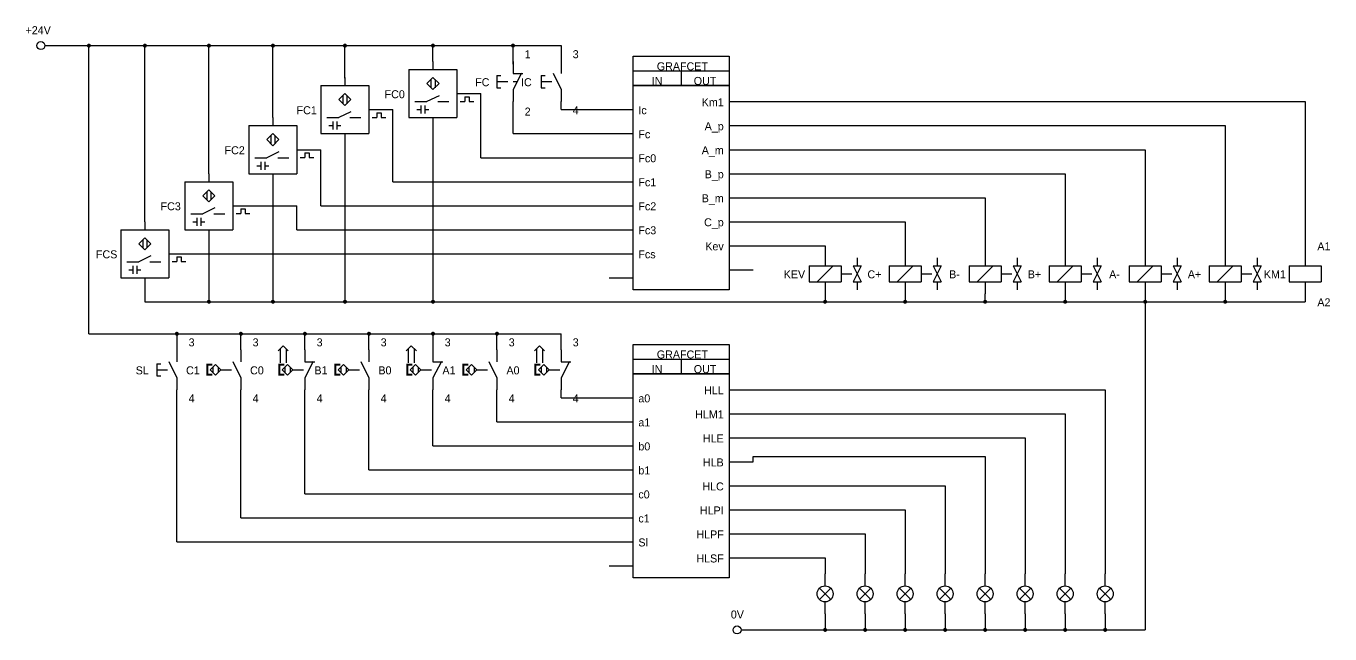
# Model space of a CAD drawing. Extents: x 1 to 1596, y -143 to 746.
# Drawn here: x 1.2 to 245.6, y 429 to 542.9 of the extents above; entities that cross this region are included whole.
import ezdxf
from ezdxf.enums import TextEntityAlignment as Align

# ---------------------------------------------------------------- set-up
doc = ezdxf.new("R2010")
doc.units = 0
doc.header["$MEASUREMENT"] = 0
doc.linetypes.add('AUSGEZOGEN', pattern=[0])
doc.linetypes.add('GESTRICHELT', pattern=[3, 2, -1])
for name, color, linetype in [('1', 7, 'AUSGEZOGEN'), ('LINES', 7, 'AUSGEZOGEN'), ('TCONNECTIONS', 7, 'AUSGEZOGEN')]:
    doc.layers.add(name, color=color, linetype=linetype)

# ---------------------------------------------------------------- blocks, each defined once
blk = doc.blocks.new('B2')
at = {"layer": '1', "color": 7}
for p, q in [((4.5, 38.25), (4.5, 43.75)), ((4.5, 43.75), (22.5, 43.75)), ((22.5, 43.75), (22.5, 38.25)), ((4.5, 41), (22.5, 41)), ((13.5, 41), (13.5, 38.25)), ((4.5, 0), (4.5, 38.25)), ((4.5, 38.25), (22.5, 38.25)), ((22.5, 38.25), (4.5, 38.25)), ((22.5, 38.25), (22.5, 0)), ((22.5, 35.25), (27, 35.25)), ((0, 33.75), (4.5, 33.75)), ((22.5, 30.75), (27, 30.75)), ((0, 29.25), (4.5, 29.25)), ((0, 24.75), (4.5, 24.75)), ((22.5, 26.25), (27, 26.25)), ((0, 20.25), (4.5, 20.25)), ((22.5, 21.75), (27, 21.75)), ((22.5, 17.25), (27, 17.25)), ((0, 15.75), (4.5, 15.75)), ((22.5, 12.75), (27, 12.75)), ((0, 11.25), (4.5, 11.25)), ((22.5, 8.25), (27, 8.25)), ((0, 6.75), (4.5, 6.75)), ((22.5, 3.75), (27, 3.75)), ((0, 2.25), (4.5, 2.25)), ((22.5, 0), (4.5, 0))]:
    blk.add_line(p, q, dxfattribs=at)
for s, p in [('GRAFCET', (13.75, 41.12)), ('IN', (9, 38.38)), ('OUT', (18, 38.38))]:
    blk.add_text(s, height=1.5, dxfattribs=at).set_placement(p, align=Align.CENTER)
for s, p in [('Ic', (5.5, 32.89)), ('Fc', (5.5, 28.39)), ('Fc0', (5.5, 23.89)), ('Fc1', (5.5, 19.39)), ('Fc2', (5.5, 14.89)), ('Fc3', (5.5, 10.39)), ('Fcs', (5.5, 5.89))]:
    blk.add_text(s, height=1.5, dxfattribs=at).set_placement(p)
for s, p in [('Km1', (21.5, 34.39)), ('A_p', (21.5, 29.89)), ('A_m', (21.5, 25.39)), ('B_p', (21.5, 20.89)), ('B_m', (21.5, 16.39)), ('C_p', (21.5, 11.89)), ('Kev', (21.5, 7.39))]:
    blk.add_text(s, height=1.5, dxfattribs=at).set_placement(p, align=Align.RIGHT)
blk = doc.blocks.new('B11')
at = {"layer": '1', "color": 7}
for p, q in [((3, 7.5), (3, 5.25)), ((0, 5.25), (0, 2.25)), ((0, 5.25), (6, 5.25)), ((4.5, 5.25), (1.5, 2.25)), ((6, 5.25), (6, 2.25)), ((8.25, 5.25), (9.75, 2.25)), ((9.75, 5.25), (8.25, 2.25)), ((8.25, 5.25), (9.75, 5.25)), ((9, 6.75), (9, 5.25)), ((0, 2.25), (6, 2.25)), ((3, 2.25), (3, 0)), ((8.25, 2.25), (9.75, 2.25)), ((9, 2.25), (9, 0.75))]:
    blk.add_line(p, q, dxfattribs=at)
at = {"layer": '1', "color": 7, "linetype": 'GESTRICHELT'}
blk.add_line((6, 3.75), (9, 3.75), dxfattribs=at)
blk.add_line((6, 3.75), (9, 3.75), dxfattribs=at)
at = {"layer": '1', "color": 7}
blk.add_text('A+', height=1.5, dxfattribs=at).set_placement((-2.75, 2.89), align=Align.CENTER)
blk = doc.blocks.new('B12')
at = {"layer": '1', "color": 7}
for p, q in [((3, 7.5), (3, 5.25)), ((0, 5.25), (0, 2.25)), ((0, 5.25), (6, 5.25)), ((4.5, 5.25), (1.5, 2.25)), ((6, 5.25), (6, 2.25)), ((8.25, 5.25), (9.75, 2.25)), ((9.75, 5.25), (8.25, 2.25)), ((8.25, 5.25), (9.75, 5.25)), ((9, 6.75), (9, 5.25)), ((0, 2.25), (6, 2.25)), ((3, 2.25), (3, 0)), ((8.25, 2.25), (9.75, 2.25)), ((9, 2.25), (9, 0.75))]:
    blk.add_line(p, q, dxfattribs=at)
at = {"layer": '1', "color": 7, "linetype": 'GESTRICHELT'}
blk.add_line((6, 3.75), (9, 3.75), dxfattribs=at)
blk.add_line((6, 3.75), (9, 3.75), dxfattribs=at)
at = {"layer": '1', "color": 7}
blk.add_text('KEV', height=1.5, dxfattribs=at).set_placement((-2.75, 2.89), align=Align.CENTER)
blk = doc.blocks.new('B13')
at = {"layer": '1', "color": 7}
for p, q in [((3, 7.5), (3, 5.25)), ((0, 5.25), (0, 2.25)), ((0, 5.25), (6, 5.25)), ((4.5, 5.25), (1.5, 2.25)), ((6, 5.25), (6, 2.25)), ((8.25, 5.25), (9.75, 2.25)), ((9.75, 5.25), (8.25, 2.25)), ((8.25, 5.25), (9.75, 5.25)), ((9, 6.75), (9, 5.25)), ((0, 2.25), (6, 2.25)), ((3, 2.25), (3, 0)), ((8.25, 2.25), (9.75, 2.25)), ((9, 2.25), (9, 0.75))]:
    blk.add_line(p, q, dxfattribs=at)
at = {"layer": '1', "color": 7, "linetype": 'GESTRICHELT'}
blk.add_line((6, 3.75), (9, 3.75), dxfattribs=at)
blk.add_line((6, 3.75), (9, 3.75), dxfattribs=at)
at = {"layer": '1', "color": 7}
blk.add_text('C+', height=1.5, dxfattribs=at).set_placement((-2.75, 2.89), align=Align.CENTER)
blk = doc.blocks.new('B14')
at = {"layer": '1', "color": 7}
for p, q in [((3, 7.5), (3, 5.25)), ((0, 5.25), (0, 2.25)), ((0, 5.25), (6, 5.25)), ((4.5, 5.25), (1.5, 2.25)), ((6, 5.25), (6, 2.25)), ((8.25, 5.25), (9.75, 2.25)), ((9.75, 5.25), (8.25, 2.25)), ((8.25, 5.25), (9.75, 5.25)), ((9, 6.75), (9, 5.25)), ((0, 2.25), (6, 2.25)), ((3, 2.25), (3, 0)), ((8.25, 2.25), (9.75, 2.25)), ((9, 2.25), (9, 0.75))]:
    blk.add_line(p, q, dxfattribs=at)
at = {"layer": '1', "color": 7, "linetype": 'GESTRICHELT'}
blk.add_line((6, 3.75), (9, 3.75), dxfattribs=at)
blk.add_line((6, 3.75), (9, 3.75), dxfattribs=at)
at = {"layer": '1', "color": 7}
blk.add_text('B-', height=1.5, dxfattribs=at).set_placement((-2.75, 2.89), align=Align.CENTER)
blk = doc.blocks.new('B15')
at = {"layer": '1', "color": 7}
for p, q in [((3, 7.5), (3, 5.25)), ((0, 5.25), (0, 2.25)), ((0, 5.25), (6, 5.25)), ((4.5, 5.25), (1.5, 2.25)), ((6, 5.25), (6, 2.25)), ((8.25, 5.25), (9.75, 2.25)), ((9.75, 5.25), (8.25, 2.25)), ((8.25, 5.25), (9.75, 5.25)), ((9, 6.75), (9, 5.25)), ((0, 2.25), (6, 2.25)), ((3, 2.25), (3, 0)), ((8.25, 2.25), (9.75, 2.25)), ((9, 2.25), (9, 0.75))]:
    blk.add_line(p, q, dxfattribs=at)
at = {"layer": '1', "color": 7, "linetype": 'GESTRICHELT'}
blk.add_line((6, 3.75), (9, 3.75), dxfattribs=at)
blk.add_line((6, 3.75), (9, 3.75), dxfattribs=at)
at = {"layer": '1', "color": 7}
blk.add_text('B+', height=1.5, dxfattribs=at).set_placement((-2.75, 2.89), align=Align.CENTER)
blk = doc.blocks.new('B16')
at = {"layer": '1', "color": 7}
for p, q in [((3, 7.5), (3, 5.25)), ((0, 5.25), (0, 2.25)), ((0, 5.25), (6, 5.25)), ((4.5, 5.25), (1.5, 2.25)), ((6, 5.25), (6, 2.25)), ((8.25, 5.25), (9.75, 2.25)), ((9.75, 5.25), (8.25, 2.25)), ((8.25, 5.25), (9.75, 5.25)), ((9, 6.75), (9, 5.25)), ((0, 2.25), (6, 2.25)), ((3, 2.25), (3, 0)), ((8.25, 2.25), (9.75, 2.25)), ((9, 2.25), (9, 0.75))]:
    blk.add_line(p, q, dxfattribs=at)
at = {"layer": '1', "color": 7, "linetype": 'GESTRICHELT'}
blk.add_line((6, 3.75), (9, 3.75), dxfattribs=at)
blk.add_line((6, 3.75), (9, 3.75), dxfattribs=at)
at = {"layer": '1', "color": 7}
blk.add_text('A-', height=1.5, dxfattribs=at).set_placement((-2.75, 2.89), align=Align.CENTER)
blk = doc.blocks.new('B21')
at = {"layer": '1', "color": 7}
for p, q in [((3, 7.5), (3, 5.25)), ((0, 5.25), (6, 5.25)), ((0, 5.25), (0, 2.25)), ((6, 5.25), (6, 2.25)), ((0, 2.25), (6, 2.25)), ((3, 2.25), (3, 0))]:
    blk.add_line(p, q, dxfattribs=at)
for s, p in [('A1', (6.5, 8.14)), ('KM1', (-2.69, 2.89)), ('A2', (6.5, -2.36))]:
    blk.add_text(s, height=1.5, dxfattribs=at).set_placement(p, align=Align.CENTER)
blk = doc.blocks.new('B22')
at = {"layer": '1', "color": 7}
for p, q in [((1.5, 5.25), (1.5, 7.5)), ((0.44, 2.69), (2.56, 4.81)), ((2.56, 2.69), (0.44, 4.81)), ((1.5, 0), (1.5, 2.25))]:
    blk.add_line(p, q, dxfattribs=at)
blk.add_circle((1.5, 3.75), 1.5, dxfattribs=at)
blk = doc.blocks.new('B23')
at = {"layer": '1', "color": 7}
for p, q in [((1.5, 5.25), (1.5, 7.5)), ((0.44, 2.69), (2.56, 4.81)), ((2.56, 2.69), (0.44, 4.81)), ((1.5, 0), (1.5, 2.25))]:
    blk.add_line(p, q, dxfattribs=at)
blk.add_circle((1.5, 3.75), 1.5, dxfattribs=at)
blk = doc.blocks.new('B24')
at = {"layer": '1', "color": 7}
for p, q in [((1.5, 5.25), (1.5, 7.5)), ((0.44, 2.69), (2.56, 4.81)), ((2.56, 2.69), (0.44, 4.81)), ((1.5, 0), (1.5, 2.25))]:
    blk.add_line(p, q, dxfattribs=at)
blk.add_circle((1.5, 3.75), 1.5, dxfattribs=at)
blk = doc.blocks.new('B25')
at = {"layer": '1', "color": 7}
for p, q in [((1.5, 5.25), (1.5, 7.5)), ((0.44, 2.69), (2.56, 4.81)), ((2.56, 2.69), (0.44, 4.81)), ((1.5, 0), (1.5, 2.25))]:
    blk.add_line(p, q, dxfattribs=at)
blk.add_circle((1.5, 3.75), 1.5, dxfattribs=at)
blk = doc.blocks.new('B26')
at = {"layer": '1', "color": 7}
for p, q in [((1.5, 5.25), (1.5, 7.5)), ((0.44, 2.69), (2.56, 4.81)), ((2.56, 2.69), (0.44, 4.81)), ((1.5, 0), (1.5, 2.25))]:
    blk.add_line(p, q, dxfattribs=at)
blk.add_circle((1.5, 3.75), 1.5, dxfattribs=at)
blk = doc.blocks.new('B27')
at = {"layer": '1', "color": 7}
for p, q in [((1.5, 5.25), (1.5, 7.5)), ((0.44, 2.69), (2.56, 4.81)), ((2.56, 2.69), (0.44, 4.81)), ((1.5, 0), (1.5, 2.25))]:
    blk.add_line(p, q, dxfattribs=at)
blk.add_circle((1.5, 3.75), 1.5, dxfattribs=at)
blk = doc.blocks.new('B28')
at = {"layer": '1', "color": 7}
for p, q in [((1.5, 5.25), (1.5, 7.5)), ((0.44, 2.69), (2.56, 4.81)), ((2.56, 2.69), (0.44, 4.81)), ((1.5, 0), (1.5, 2.25))]:
    blk.add_line(p, q, dxfattribs=at)
blk.add_circle((1.5, 3.75), 1.5, dxfattribs=at)
blk = doc.blocks.new('B29')
at = {"layer": '1', "color": 7}
for p, q in [((1.5, 5.25), (1.5, 7.5)), ((0.44, 2.69), (2.56, 4.81)), ((2.56, 2.69), (0.44, 4.81)), ((1.5, 0), (1.5, 2.25))]:
    blk.add_line(p, q, dxfattribs=at)
blk.add_circle((1.5, 3.75), 1.5, dxfattribs=at)
blk = doc.blocks.new('B30')
at = {"layer": '1', "color": 7}
blk.add_line((2.25, 1.5), (4.5, 1.5), dxfattribs=at)
blk.add_circle((1.5, 1.5), 0.75, dxfattribs=at)
blk.add_text('  0V', height=1.5, dxfattribs=at).set_placement((1, 3.64), align=Align.CENTER)
blk = doc.blocks.new('B31')
at = {"layer": '1', "color": 7}
for p, q in [((4.5, 38.25), (4.5, 43.75)), ((4.5, 43.75), (22.5, 43.75)), ((22.5, 43.75), (22.5, 38.25)), ((4.5, 41), (22.5, 41)), ((13.5, 41), (13.5, 38.25)), ((4.5, 0), (4.5, 38.25)), ((4.5, 38.25), (22.5, 38.25)), ((22.5, 38.25), (4.5, 38.25)), ((22.5, 38.25), (22.5, 0)), ((22.5, 35.25), (27, 35.25)), ((0, 33.75), (4.5, 33.75)), ((22.5, 30.75), (27, 30.75)), ((0, 29.25), (4.5, 29.25)), ((0, 24.75), (4.5, 24.75)), ((22.5, 26.25), (27, 26.25)), ((0, 20.25), (4.5, 20.25)), ((22.5, 21.75), (27, 21.75)), ((22.5, 17.25), (27, 17.25)), ((0, 15.75), (4.5, 15.75)), ((22.5, 12.75), (27, 12.75)), ((0, 11.25), (4.5, 11.25)), ((22.5, 8.25), (27, 8.25)), ((0, 6.75), (4.5, 6.75)), ((22.5, 3.75), (27, 3.75)), ((0, 2.25), (4.5, 2.25)), ((22.5, 0), (4.5, 0))]:
    blk.add_line(p, q, dxfattribs=at)
for s, p in [('GRAFCET', (13.75, 41.12)), ('IN', (9, 38.38)), ('OUT', (18, 38.38))]:
    blk.add_text(s, height=1.5, dxfattribs=at).set_placement(p, align=Align.CENTER)
for s, p in [('a0', (5.5, 32.89)), ('a1', (5.5, 28.39)), ('b0', (5.5, 23.89)), ('b1', (5.5, 19.39)), ('c0', (5.5, 14.89)), ('c1', (5.5, 10.39)), ('Sl', (5.5, 5.89))]:
    blk.add_text(s, height=1.5, dxfattribs=at).set_placement(p)
for s, p in [('HLL', (21.5, 34.39)), ('HLM1', (21.5, 29.89)), ('HLE', (21.5, 25.39)), ('HLB', (21.5, 20.89)), ('HLC', (21.5, 16.39)), ('HLPI', (21.5, 11.89)), ('HLPF', (21.5, 7.39)), ('HLSF', (21.5, 2.89))]:
    blk.add_text(s, height=1.5, dxfattribs=at).set_placement(p, align=Align.RIGHT)
blk = doc.blocks.new('B32')
at = {"layer": '1', "color": 7}
blk.add_line((2.25, 1.5), (4.5, 1.5), dxfattribs=at)
blk.add_circle((1.5, 1.5), 0.75, dxfattribs=at)
blk.add_text('+24V', height=1.5, dxfattribs=at).set_placement((1, 3.64), align=Align.CENTER)
blk = doc.blocks.new('B33')
at = {"layer": '1', "color": 7}
for p, q in [((3, 7.5), (3, 5.25)), ((4.57, 5.33), (3, 2.25)), ((3, 5.25), (4.87, 5.25)), ((0, 4.88), (0, 2.62)), ((0, 4.88), (0.75, 4.88)), ((0, 2.62), (0.75, 2.62)), ((3, 2.25), (3, 0))]:
    blk.add_line(p, q, dxfattribs=at)
at = {"layer": '1', "color": 7, "linetype": 'GESTRICHELT'}
blk.add_line((0, 3.75), (3.75, 3.75), dxfattribs=at)
blk.add_line((0, 3.75), (3.75, 3.75), dxfattribs=at)
at = {"layer": '1', "color": 7}
for s, p in [('1', (5.75, 8.14)), ('FC', (-2.75, 2.89)), ('2', (5.75, -2.61))]:
    blk.add_text(s, height=1.5, dxfattribs=at).set_placement(p, align=Align.CENTER)
blk = doc.blocks.new('B34')
at = {"layer": 'TCONNECTIONS', "color": 7, "const_width": 0.375}
blk.add_lwpolyline([(1.3125, 1.5, 1), (1.6875, 1.5, 1)], format="xyb", close=True, dxfattribs=at)
blk = doc.blocks.new('B35')
at = {"layer": '1', "color": 7}
for p, q in [((3.75, 7.5), (3.75, 5.25)), ((2.25, 5.33), (3.75, 2.25)), ((0, 4.88), (0, 2.62)), ((0, 4.88), (0.75, 4.88)), ((0, 2.62), (0.75, 2.62)), ((3.75, 2.25), (3.75, 0))]:
    blk.add_line(p, q, dxfattribs=at)
at = {"layer": '1', "color": 7, "linetype": 'GESTRICHELT'}
blk.add_line((0, 3.75), (3, 3.75), dxfattribs=at)
blk.add_line((0, 3.75), (3, 3.75), dxfattribs=at)
at = {"layer": '1', "color": 7}
for s, p in [('3', (6.5, 8.14)), ('IC', (-2.75, 2.89)), ('4', (6.5, -2.36))]:
    blk.add_text(s, height=1.5, dxfattribs=at).set_placement(p, align=Align.CENTER)
blk = doc.blocks.new('B36')
at = {"layer": 'TCONNECTIONS', "color": 7, "const_width": 0.375}
blk.add_lwpolyline([(1.3125, 1.5, 1), (1.6875, 1.5, 1)], format="xyb", close=True, dxfattribs=at)
blk = doc.blocks.new('B37')
at = {"layer": 'TCONNECTIONS', "color": 7, "const_width": 0.375}
blk.add_lwpolyline([(1.3125, 1.5, 1), (1.6875, 1.5, 1)], format="xyb", close=True, dxfattribs=at)
blk = doc.blocks.new('B38')
at = {"layer": 'TCONNECTIONS', "color": 7, "const_width": 0.375}
blk.add_lwpolyline([(1.3125, 1.5, 1), (1.6875, 1.5, 1)], format="xyb", close=True, dxfattribs=at)
blk = doc.blocks.new('B39')
at = {"layer": 'TCONNECTIONS', "color": 7, "const_width": 0.375}
blk.add_lwpolyline([(1.3125, 1.5, 1), (1.6875, 1.5, 1)], format="xyb", close=True, dxfattribs=at)
blk = doc.blocks.new('B40')
at = {"layer": 'TCONNECTIONS', "color": 7, "const_width": 0.375}
blk.add_lwpolyline([(1.3125, 1.5, 1), (1.6875, 1.5, 1)], format="xyb", close=True, dxfattribs=at)
blk = doc.blocks.new('B41')
at = {"layer": 'TCONNECTIONS', "color": 7, "const_width": 0.375}
blk.add_lwpolyline([(1.3125, 1.5, 1), (1.6875, 1.5, 1)], format="xyb", close=True, dxfattribs=at)
blk = doc.blocks.new('B42')
at = {"layer": 'TCONNECTIONS', "color": 7, "const_width": 0.375}
blk.add_lwpolyline([(1.3125, 1.5, 1), (1.6875, 1.5, 1)], format="xyb", close=True, dxfattribs=at)
blk = doc.blocks.new('B43')
at = {"layer": 'TCONNECTIONS', "color": 7, "const_width": 0.375}
blk.add_lwpolyline([(1.3125, 1.5, 1), (1.6875, 1.5, 1)], format="xyb", close=True, dxfattribs=at)
blk = doc.blocks.new('B44')
at = {"layer": 'TCONNECTIONS', "color": 7, "const_width": 0.375}
blk.add_lwpolyline([(1.3125, 1.5, 1), (1.6875, 1.5, 1)], format="xyb", close=True, dxfattribs=at)
blk = doc.blocks.new('B45')
at = {"layer": 'TCONNECTIONS', "color": 7, "const_width": 0.375}
blk.add_lwpolyline([(1.3125, 1.5, 1), (1.6875, 1.5, 1)], format="xyb", close=True, dxfattribs=at)
blk = doc.blocks.new('B46')
at = {"layer": 'TCONNECTIONS', "color": 7, "const_width": 0.375}
blk.add_lwpolyline([(1.3125, 1.5, 1), (1.6875, 1.5, 1)], format="xyb", close=True, dxfattribs=at)
blk = doc.blocks.new('B47')
at = {"layer": '1', "color": 7}
for p, q in [((-1.56, 8.25), (-2.5, 7.31)), ((-2.12, 7.69), (-2.12, 5.06)), ((-1.56, 8.25), (-0.62, 7.31)), ((-1, 7.69), (-1, 5.06)), ((2.5, 7.5), (2.5, 5.25)), ((4.07, 5.33), (2.5, 2.25)), ((2.5, 5.25), (4.37, 5.25)), ((-0.75, 4.75), (-1.75, 3.75)), ((-1.75, 3.75), (-0.75, 2.75)), ((-1.25, 4.25), (-1.25, 3.25)), ((-0.75, 4.75), (0.25, 3.75)), ((0.25, 3.75), (-0.75, 2.75)), ((-0.25, 4.25), (-0.25, 3.25)), ((2.5, 2.25), (2.5, 0))]:
    blk.add_line(p, q, dxfattribs=at)
at = {"layer": '1', "color": 7, "linetype": 'GESTRICHELT'}
blk.add_line((0.25, 3.75), (3.25, 3.75), dxfattribs=at)
blk.add_line((0.25, 3.75), (3.25, 3.75), dxfattribs=at)
at = {"layer": '1', "color": 7}
for points in [[(-2.13, 4.5), (-1.38, 4.88), (-2.13, 4.5), (-2.5, 4.88)], [(-2.13, 4.5), (-2.5, 4.88), (-2.13, 4.5), (-2.5, 2.62)], [(-2.5, 2.62), (-2.13, 3), (-2.5, 2.62), (-2.13, 4.5)], [(-2.5, 2.62), (-1.38, 2.62), (-2.5, 2.62), (-2.13, 3)], [(-2.13, 4.5), (-1.38, 4.5), (-2.13, 4.5), (-1.38, 4.88)], [(-1.38, 2.62), (-1.38, 3), (-1.38, 2.62), (-2.13, 3)]]:
    blk.add_solid(points, dxfattribs=at)
for s, p in [('3', (5.25, 8.14)), ('A0', (-6.5, 2.89)), ('4', (5.25, -2.36))]:
    blk.add_text(s, height=1.5, dxfattribs=at).set_placement(p, align=Align.CENTER)
blk = doc.blocks.new('B48')
at = {"layer": '1', "color": 7}
for p, q in [((2.5, 7.5), (2.5, 5.25)), ((1, 5.33), (2.5, 2.25)), ((-2.25, 4.75), (-3.25, 3.75)), ((-3.25, 3.75), (-2.25, 2.75)), ((-2.75, 4.25), (-2.75, 3.25)), ((-2.25, 4.75), (-1.25, 3.75)), ((-1.25, 3.75), (-2.25, 2.75)), ((-1.75, 4.25), (-1.75, 3.25)), ((2.5, 2.25), (2.5, 0))]:
    blk.add_line(p, q, dxfattribs=at)
at = {"layer": '1', "color": 7, "linetype": 'GESTRICHELT'}
blk.add_line((-1.25, 3.75), (1.75, 3.75), dxfattribs=at)
blk.add_line((-1.25, 3.75), (1.75, 3.75), dxfattribs=at)
at = {"layer": '1', "color": 7}
for points in [[(-3.63, 4.5), (-2.88, 4.88), (-3.63, 4.5), (-4, 4.88)], [(-3.63, 4.5), (-4, 4.88), (-3.63, 4.5), (-4, 2.62)], [(-4, 2.62), (-3.63, 3), (-4, 2.62), (-3.63, 4.5)], [(-4, 2.62), (-2.88, 2.62), (-4, 2.62), (-3.63, 3)], [(-3.63, 4.5), (-2.88, 4.5), (-3.63, 4.5), (-2.88, 4.88)], [(-2.88, 2.62), (-2.88, 3), (-2.88, 2.62), (-3.63, 3)]]:
    blk.add_solid(points, dxfattribs=at)
for s, p in [('3', (5.25, 8.14)), ('A1', (-6.5, 2.89)), ('4', (5.25, -2.36))]:
    blk.add_text(s, height=1.5, dxfattribs=at).set_placement(p, align=Align.CENTER)
blk = doc.blocks.new('B49')
at = {"layer": 'TCONNECTIONS', "color": 7, "const_width": 0.375}
blk.add_lwpolyline([(1.3125, 1.5, 1), (1.6875, 1.5, 1)], format="xyb", close=True, dxfattribs=at)
blk = doc.blocks.new('B50')
at = {"layer": 'TCONNECTIONS', "color": 7, "const_width": 0.375}
blk.add_lwpolyline([(1.3125, 1.5, 1), (1.6875, 1.5, 1)], format="xyb", close=True, dxfattribs=at)
blk = doc.blocks.new('B51')
at = {"layer": '1', "color": 7}
for p, q in [((-1.56, 8.25), (-2.5, 7.31)), ((-2.12, 7.69), (-2.12, 5.06)), ((-1.56, 8.25), (-0.62, 7.31)), ((-1, 7.69), (-1, 5.06)), ((2.5, 7.5), (2.5, 5.25)), ((4.07, 5.33), (2.5, 2.25)), ((2.5, 5.25), (4.37, 5.25)), ((-0.75, 4.75), (-1.75, 3.75)), ((-1.75, 3.75), (-0.75, 2.75)), ((-1.25, 4.25), (-1.25, 3.25)), ((-0.75, 4.75), (0.25, 3.75)), ((0.25, 3.75), (-0.75, 2.75)), ((-0.25, 4.25), (-0.25, 3.25)), ((2.5, 2.25), (2.5, 0))]:
    blk.add_line(p, q, dxfattribs=at)
at = {"layer": '1', "color": 7, "linetype": 'GESTRICHELT'}
blk.add_line((0.25, 3.75), (3.25, 3.75), dxfattribs=at)
blk.add_line((0.25, 3.75), (3.25, 3.75), dxfattribs=at)
at = {"layer": '1', "color": 7}
for points in [[(-2.13, 4.5), (-1.38, 4.88), (-2.13, 4.5), (-2.5, 4.88)], [(-2.13, 4.5), (-2.5, 4.88), (-2.13, 4.5), (-2.5, 2.62)], [(-2.5, 2.62), (-2.13, 3), (-2.5, 2.62), (-2.13, 4.5)], [(-2.5, 2.62), (-1.38, 2.62), (-2.5, 2.62), (-2.13, 3)], [(-2.13, 4.5), (-1.38, 4.5), (-2.13, 4.5), (-1.38, 4.88)], [(-1.38, 2.62), (-1.38, 3), (-1.38, 2.62), (-2.13, 3)]]:
    blk.add_solid(points, dxfattribs=at)
for s, p in [('3', (5.25, 8.14)), ('B0', (-6.5, 2.89)), ('4', (5.25, -2.36))]:
    blk.add_text(s, height=1.5, dxfattribs=at).set_placement(p, align=Align.CENTER)
blk = doc.blocks.new('B52')
at = {"layer": '1', "color": 7}
for p, q in [((2.5, 7.5), (2.5, 5.25)), ((1, 5.33), (2.5, 2.25)), ((-2.25, 4.75), (-3.25, 3.75)), ((-3.25, 3.75), (-2.25, 2.75)), ((-2.75, 4.25), (-2.75, 3.25)), ((-2.25, 4.75), (-1.25, 3.75)), ((-1.25, 3.75), (-2.25, 2.75)), ((-1.75, 4.25), (-1.75, 3.25)), ((2.5, 2.25), (2.5, 0))]:
    blk.add_line(p, q, dxfattribs=at)
at = {"layer": '1', "color": 7, "linetype": 'GESTRICHELT'}
blk.add_line((-1.25, 3.75), (1.75, 3.75), dxfattribs=at)
blk.add_line((-1.25, 3.75), (1.75, 3.75), dxfattribs=at)
at = {"layer": '1', "color": 7}
for points in [[(-3.63, 4.5), (-2.88, 4.88), (-3.63, 4.5), (-4, 4.88)], [(-3.63, 4.5), (-4, 4.88), (-3.63, 4.5), (-4, 2.62)], [(-4, 2.62), (-3.63, 3), (-4, 2.62), (-3.63, 4.5)], [(-4, 2.62), (-2.88, 2.62), (-4, 2.62), (-3.63, 3)], [(-3.63, 4.5), (-2.88, 4.5), (-3.63, 4.5), (-2.88, 4.88)], [(-2.88, 2.62), (-2.88, 3), (-2.88, 2.62), (-3.63, 3)]]:
    blk.add_solid(points, dxfattribs=at)
for s, p in [('3', (5.25, 8.14)), ('B1', (-6.5, 2.89)), ('4', (5.25, -2.36))]:
    blk.add_text(s, height=1.5, dxfattribs=at).set_placement(p, align=Align.CENTER)
blk = doc.blocks.new('B53')
at = {"layer": 'TCONNECTIONS', "color": 7, "const_width": 0.375}
blk.add_lwpolyline([(1.3125, 1.5, 1), (1.6875, 1.5, 1)], format="xyb", close=True, dxfattribs=at)
blk = doc.blocks.new('B54')
at = {"layer": '1', "color": 7}
for p, q in [((-1.56, 8.25), (-2.5, 7.31)), ((-2.12, 7.69), (-2.12, 5.06)), ((-1.56, 8.25), (-0.62, 7.31)), ((-1, 7.69), (-1, 5.06)), ((2.5, 7.5), (2.5, 5.25)), ((4.07, 5.33), (2.5, 2.25)), ((2.5, 5.25), (4.37, 5.25)), ((-0.75, 4.75), (-1.75, 3.75)), ((-1.75, 3.75), (-0.75, 2.75)), ((-1.25, 4.25), (-1.25, 3.25)), ((-0.75, 4.75), (0.25, 3.75)), ((0.25, 3.75), (-0.75, 2.75)), ((-0.25, 4.25), (-0.25, 3.25)), ((2.5, 2.25), (2.5, 0))]:
    blk.add_line(p, q, dxfattribs=at)
at = {"layer": '1', "color": 7, "linetype": 'GESTRICHELT'}
blk.add_line((0.25, 3.75), (3.25, 3.75), dxfattribs=at)
blk.add_line((0.25, 3.75), (3.25, 3.75), dxfattribs=at)
at = {"layer": '1', "color": 7}
for points in [[(-2.13, 4.5), (-1.38, 4.88), (-2.13, 4.5), (-2.5, 4.88)], [(-2.13, 4.5), (-2.5, 4.88), (-2.13, 4.5), (-2.5, 2.62)], [(-2.5, 2.62), (-2.13, 3), (-2.5, 2.62), (-2.13, 4.5)], [(-2.5, 2.62), (-1.38, 2.62), (-2.5, 2.62), (-2.13, 3)], [(-2.13, 4.5), (-1.38, 4.5), (-2.13, 4.5), (-1.38, 4.88)], [(-1.38, 2.62), (-1.38, 3), (-1.38, 2.62), (-2.13, 3)]]:
    blk.add_solid(points, dxfattribs=at)
for s, p in [('3', (5.25, 8.14)), ('C0', (-6.5, 2.89)), ('4', (5.25, -2.36))]:
    blk.add_text(s, height=1.5, dxfattribs=at).set_placement(p, align=Align.CENTER)
blk = doc.blocks.new('B55')
at = {"layer": 'TCONNECTIONS', "color": 7, "const_width": 0.375}
blk.add_lwpolyline([(1.3125, 1.5, 1), (1.6875, 1.5, 1)], format="xyb", close=True, dxfattribs=at)
blk = doc.blocks.new('B56')
at = {"layer": '1', "color": 7}
for p, q in [((2.5, 7.5), (2.5, 5.25)), ((1, 5.33), (2.5, 2.25)), ((-2.25, 4.75), (-3.25, 3.75)), ((-3.25, 3.75), (-2.25, 2.75)), ((-2.75, 4.25), (-2.75, 3.25)), ((-2.25, 4.75), (-1.25, 3.75)), ((-1.25, 3.75), (-2.25, 2.75)), ((-1.75, 4.25), (-1.75, 3.25)), ((2.5, 2.25), (2.5, 0))]:
    blk.add_line(p, q, dxfattribs=at)
at = {"layer": '1', "color": 7, "linetype": 'GESTRICHELT'}
blk.add_line((-1.25, 3.75), (1.75, 3.75), dxfattribs=at)
blk.add_line((-1.25, 3.75), (1.75, 3.75), dxfattribs=at)
at = {"layer": '1', "color": 7}
for points in [[(-3.63, 4.5), (-2.88, 4.88), (-3.63, 4.5), (-4, 4.88)], [(-3.63, 4.5), (-4, 4.88), (-3.63, 4.5), (-4, 2.62)], [(-4, 2.62), (-3.63, 3), (-4, 2.62), (-3.63, 4.5)], [(-4, 2.62), (-2.88, 2.62), (-4, 2.62), (-3.63, 3)], [(-3.63, 4.5), (-2.88, 4.5), (-3.63, 4.5), (-2.88, 4.88)], [(-2.88, 2.62), (-2.88, 3), (-2.88, 2.62), (-3.63, 3)]]:
    blk.add_solid(points, dxfattribs=at)
for s, p in [('3', (5.25, 8.14)), ('C1', (-6.5, 2.89)), ('4', (5.25, -2.36))]:
    blk.add_text(s, height=1.5, dxfattribs=at).set_placement(p, align=Align.CENTER)
blk = doc.blocks.new('B57')
at = {"layer": 'TCONNECTIONS', "color": 7, "const_width": 0.375}
blk.add_lwpolyline([(1.3125, 1.5, 1), (1.6875, 1.5, 1)], format="xyb", close=True, dxfattribs=at)
blk = doc.blocks.new('B58')
at = {"layer": '1', "color": 7}
for p, q in [((3.75, 7.5), (3.75, 5.25)), ((2.25, 5.33), (3.75, 2.25)), ((0, 4.88), (0, 2.62)), ((0, 4.88), (0.75, 4.88)), ((0, 2.62), (0.75, 2.62)), ((3.75, 2.25), (3.75, 0))]:
    blk.add_line(p, q, dxfattribs=at)
at = {"layer": '1', "color": 7, "linetype": 'GESTRICHELT'}
blk.add_line((0, 3.75), (3, 3.75), dxfattribs=at)
blk.add_line((0, 3.75), (3, 3.75), dxfattribs=at)
at = {"layer": '1', "color": 7}
for s, p in [('3', (6.5, 8.14)), ('SL', (-2.75, 2.89)), ('4', (6.5, -2.36))]:
    blk.add_text(s, height=1.5, dxfattribs=at).set_placement(p, align=Align.CENTER)
blk = doc.blocks.new('B59')
at = {"layer": 'TCONNECTIONS', "color": 7, "const_width": 0.375}
blk.add_lwpolyline([(1.3125, 1.5, 1), (1.6875, 1.5, 1)], format="xyb", close=True, dxfattribs=at)
blk = doc.blocks.new('B60')
at = {"layer": 'TCONNECTIONS', "color": 7, "const_width": 0.375}
blk.add_lwpolyline([(1.3125, 1.5, 1), (1.6875, 1.5, 1)], format="xyb", close=True, dxfattribs=at)
blk = doc.blocks.new('B62')
at = {"layer": '1', "color": 7}
for p, q in [((0, 10.5), (0, 1.5)), ((0, 10.5), (9, 10.5)), ((4.5, 12), (4.5, 10.5)), ((9, 10.5), (9, 1.5)), ((4.5, 9), (3.37, 7.88)), ((3.37, 7.88), (4.5, 6.75)), ((4.12, 8.62), (4.12, 7.12)), ((4.5, 9), (5.63, 7.88)), ((5.63, 7.88), (4.5, 6.75)), ((4.88, 8.62), (4.88, 7.12)), ((5.63, 5.62), (3.37, 4.5)), ((9, 6), (12, 6)), ((10.46, 5.39), (10.46, 4.54)), ((10.46, 5.39), (11.31, 5.39)), ((11.31, 5.39), (11.31, 4.54)), ((1.12, 4.5), (3.19, 4.5)), ((1.5, 3), (2.25, 3)), ((2.25, 3.75), (2.25, 2.25)), ((3, 4.5), (3.37, 4.5)), ((3, 3.75), (3, 2.25)), ((3, 3), (3.75, 3)), ((5.44, 4.5), (7.5, 4.5)), ((9.62, 4.54), (10.46, 4.54)), ((11.31, 4.54), (12.15, 4.54)), ((0, 1.5), (9, 1.5)), ((4.5, 1.5), (4.5, 0)), ((4.5, 1.5), (4.5, 0))]:
    blk.add_line(p, q, dxfattribs=at)
blk.add_text('FC0', height=1.5, dxfattribs=at).set_placement((-2.67, 5.14), align=Align.CENTER)
blk = doc.blocks.new('B63')
at = {"layer": '1', "color": 7}
for p, q in [((0, 10.5), (0, 1.5)), ((0, 10.5), (9, 10.5)), ((4.5, 12), (4.5, 10.5)), ((9, 10.5), (9, 1.5)), ((4.5, 9), (3.37, 7.88)), ((3.37, 7.88), (4.5, 6.75)), ((4.12, 8.62), (4.12, 7.12)), ((4.5, 9), (5.63, 7.88)), ((5.63, 7.88), (4.5, 6.75)), ((4.88, 8.62), (4.88, 7.12)), ((5.63, 5.62), (3.37, 4.5)), ((9, 6), (12, 6)), ((10.46, 5.39), (10.46, 4.54)), ((10.46, 5.39), (11.31, 5.39)), ((11.31, 5.39), (11.31, 4.54)), ((1.12, 4.5), (3.19, 4.5)), ((1.5, 3), (2.25, 3)), ((2.25, 3.75), (2.25, 2.25)), ((3, 4.5), (3.37, 4.5)), ((3, 3.75), (3, 2.25)), ((3, 3), (3.75, 3)), ((5.44, 4.5), (7.5, 4.5)), ((9.62, 4.54), (10.46, 4.54)), ((11.31, 4.54), (12.15, 4.54)), ((0, 1.5), (9, 1.5)), ((4.5, 1.5), (4.5, 0)), ((4.5, 1.5), (4.5, 0))]:
    blk.add_line(p, q, dxfattribs=at)
blk.add_text('FC2', height=1.5, dxfattribs=at).set_placement((-2.67, 5.14), align=Align.CENTER)
blk = doc.blocks.new('B64')
at = {"layer": '1', "color": 7}
for p, q in [((0, 10.5), (0, 1.5)), ((0, 10.5), (9, 10.5)), ((4.5, 12), (4.5, 10.5)), ((9, 10.5), (9, 1.5)), ((4.5, 9), (3.37, 7.88)), ((3.37, 7.88), (4.5, 6.75)), ((4.12, 8.62), (4.12, 7.12)), ((4.5, 9), (5.63, 7.88)), ((5.63, 7.88), (4.5, 6.75)), ((4.88, 8.62), (4.88, 7.12)), ((5.63, 5.62), (3.37, 4.5)), ((9, 6), (12, 6)), ((10.46, 5.39), (10.46, 4.54)), ((10.46, 5.39), (11.31, 5.39)), ((11.31, 5.39), (11.31, 4.54)), ((1.12, 4.5), (3.19, 4.5)), ((1.5, 3), (2.25, 3)), ((2.25, 3.75), (2.25, 2.25)), ((3, 4.5), (3.37, 4.5)), ((3, 3.75), (3, 2.25)), ((3, 3), (3.75, 3)), ((5.44, 4.5), (7.5, 4.5)), ((9.62, 4.54), (10.46, 4.54)), ((11.31, 4.54), (12.15, 4.54)), ((0, 1.5), (9, 1.5)), ((4.5, 1.5), (4.5, 0)), ((4.5, 1.5), (4.5, 0))]:
    blk.add_line(p, q, dxfattribs=at)
blk.add_text('FC1', height=1.5, dxfattribs=at).set_placement((-2.67, 5.14), align=Align.CENTER)
blk = doc.blocks.new('B65')
at = {"layer": '1', "color": 7}
for p, q in [((0, 10.5), (0, 1.5)), ((0, 10.5), (9, 10.5)), ((4.5, 12), (4.5, 10.5)), ((9, 10.5), (9, 1.5)), ((4.5, 9), (3.37, 7.88)), ((3.37, 7.88), (4.5, 6.75)), ((4.12, 8.62), (4.12, 7.12)), ((4.5, 9), (5.63, 7.88)), ((5.63, 7.88), (4.5, 6.75)), ((4.88, 8.62), (4.88, 7.12)), ((5.63, 5.62), (3.37, 4.5)), ((9, 6), (12, 6)), ((10.46, 5.39), (10.46, 4.54)), ((10.46, 5.39), (11.31, 5.39)), ((11.31, 5.39), (11.31, 4.54)), ((1.12, 4.5), (3.19, 4.5)), ((1.5, 3), (2.25, 3)), ((2.25, 3.75), (2.25, 2.25)), ((3, 4.5), (3.37, 4.5)), ((3, 3.75), (3, 2.25)), ((3, 3), (3.75, 3)), ((5.44, 4.5), (7.5, 4.5)), ((9.62, 4.54), (10.46, 4.54)), ((11.31, 4.54), (12.15, 4.54)), ((0, 1.5), (9, 1.5)), ((4.5, 1.5), (4.5, 0)), ((4.5, 1.5), (4.5, 0))]:
    blk.add_line(p, q, dxfattribs=at)
blk.add_text('FC3', height=1.5, dxfattribs=at).set_placement((-2.67, 5.14), align=Align.CENTER)
blk = doc.blocks.new('B66')
at = {"layer": '1', "color": 7}
for p, q in [((0, 10.5), (0, 1.5)), ((0, 10.5), (9, 10.5)), ((4.5, 12), (4.5, 10.5)), ((9, 10.5), (9, 1.5)), ((4.5, 9), (3.37, 7.88)), ((3.37, 7.88), (4.5, 6.75)), ((4.12, 8.62), (4.12, 7.12)), ((4.5, 9), (5.63, 7.88)), ((5.63, 7.88), (4.5, 6.75)), ((4.88, 8.62), (4.88, 7.12)), ((5.63, 5.62), (3.37, 4.5)), ((9, 6), (12, 6)), ((10.46, 5.39), (10.46, 4.54)), ((10.46, 5.39), (11.31, 5.39)), ((11.31, 5.39), (11.31, 4.54)), ((1.12, 4.5), (3.19, 4.5)), ((1.5, 3), (2.25, 3)), ((2.25, 3.75), (2.25, 2.25)), ((3, 4.5), (3.37, 4.5)), ((3, 3.75), (3, 2.25)), ((3, 3), (3.75, 3)), ((5.44, 4.5), (7.5, 4.5)), ((9.62, 4.54), (10.46, 4.54)), ((11.31, 4.54), (12.15, 4.54)), ((0, 1.5), (9, 1.5)), ((4.5, 1.5), (4.5, 0)), ((4.5, 1.5), (4.5, 0))]:
    blk.add_line(p, q, dxfattribs=at)
blk.add_text('FCS', height=1.5, dxfattribs=at).set_placement((-2.67, 5.14), align=Align.CENTER)
blk = doc.blocks.new('B67')
at = {"layer": 'TCONNECTIONS', "color": 7, "const_width": 0.375}
blk.add_lwpolyline([(1.3125, 1.5, 1), (1.6875, 1.5, 1)], format="xyb", close=True, dxfattribs=at)
blk = doc.blocks.new('B68')
at = {"layer": 'TCONNECTIONS', "color": 7, "const_width": 0.375}
blk.add_lwpolyline([(1.3125, 1.5, 1), (1.6875, 1.5, 1)], format="xyb", close=True, dxfattribs=at)
blk = doc.blocks.new('B69')
at = {"layer": 'TCONNECTIONS', "color": 7, "const_width": 0.375}
blk.add_lwpolyline([(1.3125, 1.5, 1), (1.6875, 1.5, 1)], format="xyb", close=True, dxfattribs=at)
blk = doc.blocks.new('B70')
at = {"layer": 'TCONNECTIONS', "color": 7, "const_width": 0.375}
blk.add_lwpolyline([(1.3125, 1.5, 1), (1.6875, 1.5, 1)], format="xyb", close=True, dxfattribs=at)
blk = doc.blocks.new('B71')
at = {"layer": 'TCONNECTIONS', "color": 7, "const_width": 0.375}
blk.add_lwpolyline([(1.3125, 1.5, 1), (1.6875, 1.5, 1)], format="xyb", close=True, dxfattribs=at)
blk = doc.blocks.new('B72')
at = {"layer": 'TCONNECTIONS', "color": 7, "const_width": 0.375}
blk.add_lwpolyline([(1.3125, 1.5, 1), (1.6875, 1.5, 1)], format="xyb", close=True, dxfattribs=at)
blk = doc.blocks.new('B73')
at = {"layer": 'TCONNECTIONS', "color": 7, "const_width": 0.375}
blk.add_lwpolyline([(1.3125, 1.5, 1), (1.6875, 1.5, 1)], format="xyb", close=True, dxfattribs=at)
blk = doc.blocks.new('B74')
at = {"layer": 'TCONNECTIONS', "color": 7, "const_width": 0.375}
blk.add_lwpolyline([(1.3125, 1.5, 1), (1.6875, 1.5, 1)], format="xyb", close=True, dxfattribs=at)
blk = doc.blocks.new('B75')
at = {"layer": 'TCONNECTIONS', "color": 7, "const_width": 0.375}
blk.add_lwpolyline([(1.3125, 1.5, 1), (1.6875, 1.5, 1)], format="xyb", close=True, dxfattribs=at)
blk = doc.blocks.new('B76')
at = {"layer": 'TCONNECTIONS', "color": 7, "const_width": 0.375}
blk.add_lwpolyline([(1.3125, 1.5, 1), (1.6875, 1.5, 1)], format="xyb", close=True, dxfattribs=at)
blk = doc.blocks.new('B77')
at = {"layer": 'TCONNECTIONS', "color": 7, "const_width": 0.375}
blk.add_lwpolyline([(1.3125, 1.5, 1), (1.6875, 1.5, 1)], format="xyb", close=True, dxfattribs=at)
blk = doc.blocks.new('B78')
at = {"layer": 'TCONNECTIONS', "color": 7, "const_width": 0.375}
blk.add_lwpolyline([(1.3125, 1.5, 1), (1.6875, 1.5, 1)], format="xyb", close=True, dxfattribs=at)

msp = doc.modelspace()

# ---------------------------------------------------------------- linework, layer by layer
at = {"layer": 'LINES', "color": 7}
for p, q in [((7, 539.21), (7, 539.21)), ((7, 539.21), (13, 539.21)), ((13, 485.21), (13, 539.21)), ((13, 539.21), (13, 539.21)), ((13, 539.21), (23.5, 539.21)), ((23.5, 506.21), (23.5, 539.21)), ((23.5, 539.21), (23.5, 539.21)), ((23.5, 539.21), (35.5, 539.21)), ((23.5, 539.21), (23.5, 539.21)), ((35.5, 533.13), (35.5, 539.21)), ((35.5, 539.21), (47.5, 539.21)), ((35.5, 539.21), (35.5, 539.21)), ((47.5, 533.13), (47.5, 539.21)), ((47.5, 539.21), (61, 539.21)), ((47.5, 539.21), (47.5, 539.21)), ((61, 533.13), (61, 539.21)), ((61, 539.21), (61, 539.21)), ((61, 539.21), (77.5, 539.21)), ((61, 539.21), (61, 539.21)), ((77.5, 537.71), (77.5, 539.21)), ((77.5, 539.21), (92.5, 539.21)), ((77.5, 536.21), (77.5, 537.71)), ((77.5, 537.71), (77.5, 537.71)), ((92.5, 535.71), (92.5, 539.21)), ((92.5, 539.21), (101.5, 539.21)), ((92.5, 539.21), (92.5, 539.21)), ((101.5, 539.21), (101.5, 536.21)), ((92.5, 536.21), (92.5, 535.71)), ((92.5, 535.71), (92.5, 535.71)), ((101.5, 536.21), (101.5, 536.21)), ((35.5, 515.21), (35.5, 533.13)), ((35.5, 533.13), (35.5, 533.13)), ((47.5, 525.71), (47.5, 533.13)), ((47.5, 533.13), (47.5, 533.13)), ((61, 533.21), (61, 533.13)), ((61, 533.13), (61, 533.13)), ((85, 530.21), (86.5, 530.21)), ((86.5, 518.21), (86.5, 530.21)), ((92.5, 522.71), (92.5, 528.71)), ((101.5, 527.21), (101.5, 528.71)), ((101.5, 528.71), (101.5, 528.71)), ((137.5, 528.71), (241, 528.71)), ((241, 528.71), (241, 500.21)), ((68.5, 527.21), (70, 527.21)), ((70, 513.71), (70, 527.21)), ((101.5, 527.21), (110.5, 527.21)), ((77.5, 524.21), (77.5, 507.71)), ((137.5, 524.21), (226, 524.21)), ((226, 524.21), (226, 500.21)), ((61, 521.21), (61, 506.21)), ((92.5, 522.71), (110.5, 522.71)), ((55, 519.71), (56.5, 519.71)), ((56.5, 509.21), (56.5, 519.71)), ((86.5, 518.21), (110.5, 518.21)), ((137.5, 519.71), (211, 519.71)), ((211, 519.71), (211, 500.21)), ((47.5, 513.71), (47.5, 503.21)), ((70, 513.71), (110.5, 513.71)), ((137.5, 515.21), (196, 515.21)), ((196, 515.21), (196, 500.21)), ((43, 509.21), (52, 509.21)), ((52, 504.71), (52, 509.21)), ((56.5, 509.21), (110.5, 509.21)), ((137.5, 510.71), (181, 510.71)), ((181, 510.71), (181, 500.21)), ((61, 506.21), (61, 506.21)), ((61, 506.21), (61, 491.21)), ((77.5, 507.71), (77.5, 507.71)), ((77.5, 507.71), (77.5, 491.21)), ((137.5, 506.21), (166, 506.21)), ((166, 506.21), (166, 500.21)), ((52, 504.71), (110.5, 504.71)), ((35.5, 503.21), (35.5, 497.21)), ((47.5, 503.21), (47.5, 503.21)), ((47.5, 503.21), (47.5, 491.21)), ((137.5, 501.71), (151, 501.71)), ((151, 501.71), (151, 500.21)), ((31, 500.21), (77.5, 500.21)), ((77.5, 500.21), (110.5, 500.21)), ((77.5, 500.21), (77.5, 500.21)), ((151, 500.21), (151, 500.21)), ((166, 500.21), (166, 500.21)), ((181, 500.21), (181, 500.21)), ((196, 500.21), (196, 500.21)), ((211, 500.21), (211, 500.21)), ((226, 500.21), (226, 500.21)), ((241, 500.21), (241, 500.21)), ((35.5, 497.21), (35.5, 497.21)), ((35.5, 497.21), (35.5, 491.21)), ((23.5, 494.21), (23.5, 494.21)), ((23.5, 494.21), (23.5, 491.21)), ((151, 492.71), (151, 492.71)), ((151, 492.71), (151, 491.21)), ((166, 492.71), (166, 492.71)), ((166, 492.71), (166, 491.21)), ((181, 491.21), (181, 492.71)), ((181, 492.71), (181, 492.71)), ((196, 492.71), (196, 491.21)), ((211, 492.71), (211, 492.71)), ((211, 492.71), (211, 491.21)), ((226, 492.71), (226, 491.21)), ((241, 492.71), (241, 492.71)), ((241, 492.71), (241, 491.21)), ((23.5, 491.21), (35.5, 491.21)), ((35.5, 491.21), (47.5, 491.21)), ((47.5, 491.21), (47.5, 491.21)), ((47.5, 491.21), (61, 491.21)), ((61, 491.21), (61, 491.21)), ((61, 491.21), (77.5, 491.21)), ((77.5, 491.21), (77.5, 491.21)), ((77.5, 491.21), (151, 491.21)), ((151, 491.21), (151, 491.21)), ((151, 491.21), (166, 491.21)), ((151, 491.21), (151, 491.21)), ((166, 491.21), (166, 491.21)), ((166, 491.21), (181, 491.21)), ((166, 491.21), (166, 491.21)), ((181, 491.21), (196, 491.21)), ((181, 491.21), (181, 491.21)), ((181, 491.21), (181, 491.21)), ((181, 491.21), (181, 491.21)), ((196, 491.21), (196, 491.21)), ((196, 491.21), (211, 491.21)), ((196, 491.21), (196, 491.21)), ((211, 491.21), (211, 491.21)), ((211, 491.21), (211, 491.21)), ((211, 491.21), (211, 429.71)), ((211, 491.21), (226, 491.21)), ((226, 491.21), (226, 491.21)), ((226, 491.21), (241, 491.21)), ((226, 491.21), (226, 491.21)), ((13, 485.21), (29.5, 485.21)), ((29.5, 485.21), (41.5, 485.21)), ((29.5, 485.21), (29.5, 485.21)), ((29.5, 485.21), (29.5, 485.21)), ((29.5, 485.21), (29.5, 482.21)), ((41.5, 485.21), (53.5, 485.21)), ((41.5, 485.21), (41.5, 485.21)), ((41.5, 484.71), (41.5, 485.21)), ((41.5, 482.21), (41.5, 484.71)), ((41.5, 484.71), (41.5, 484.71)), ((53.5, 485.21), (65.5, 485.21)), ((53.5, 485.21), (53.5, 485.21)), ((53.5, 484.71), (53.5, 485.21)), ((53.5, 482.21), (53.5, 484.71)), ((53.5, 484.71), (53.5, 484.71)), ((65.5, 485.21), (77.5, 485.21)), ((65.5, 485.21), (65.5, 485.21)), ((65.5, 484.71), (65.5, 485.21)), ((65.5, 482.21), (65.5, 484.71)), ((65.5, 484.71), (65.5, 484.71)), ((77.5, 485.21), (89.5, 485.21)), ((77.5, 485.21), (77.5, 485.21)), ((77.5, 485.21), (77.5, 484.71)), ((77.5, 484.71), (77.5, 484.71)), ((77.5, 484.71), (77.5, 482.21)), ((89.5, 485.21), (101.5, 485.21)), ((89.5, 484.71), (89.5, 485.21)), ((89.5, 482.21), (89.5, 484.71)), ((89.5, 484.71), (89.5, 484.71)), ((101.5, 482.21), (101.5, 485.21)), ((29.5, 482.21), (29.5, 482.21)), ((29.5, 446.21), (29.5, 474.71)), ((29.5, 474.71), (29.5, 474.71)), ((41.5, 450.71), (41.5, 474.71)), ((41.5, 474.71), (41.5, 474.71)), ((53.5, 455.21), (53.5, 474.71)), ((53.5, 474.71), (53.5, 474.71)), ((65.5, 459.71), (65.5, 474.71)), ((65.5, 474.71), (65.5, 474.71)), ((77.5, 464.21), (77.5, 474.71)), ((77.5, 474.71), (77.5, 474.71)), ((89.5, 468.71), (89.5, 474.71)), ((89.5, 474.71), (89.5, 474.71)), ((101.5, 473.21), (101.5, 474.71)), ((137.5, 474.71), (203.5, 474.71)), ((203.5, 474.71), (203.5, 440.21)), ((101.5, 473.21), (110.5, 473.21)), ((137.5, 470.21), (196, 470.21)), ((196, 470.21), (196, 440.21)), ((89.5, 468.71), (110.5, 468.71)), ((137.5, 465.71), (188.5, 465.71)), ((188.5, 465.71), (188.5, 440.21)), ((77.5, 464.21), (110.5, 464.21)), ((137.5, 461.21), (137.5, 462.21)), ((137.5, 462.21), (181, 462.21)), ((181, 462.21), (181, 440.21)), ((65.5, 459.71), (110.5, 459.71)), ((53.5, 455.21), (110.5, 455.21)), ((137.5, 456.71), (173.5, 456.71)), ((173.5, 456.71), (173.5, 440.21)), ((137.5, 452.21), (166, 452.21)), ((166, 452.21), (166, 440.21)), ((41.5, 450.71), (110.5, 450.71)), ((137.5, 447.71), (158.5, 447.71)), ((158.5, 447.71), (158.5, 440.21)), ((29.5, 446.21), (110.5, 446.21)), ((137.5, 443.21), (151, 443.21)), ((151, 443.21), (151, 440.21)), ((151, 440.21), (151, 440.21)), ((158.5, 440.21), (158.5, 440.21)), ((166, 440.21), (166, 440.21)), ((196, 440.21), (196, 440.21)), ((151, 432.71), (151, 432.21)), ((158.5, 432.71), (158.5, 432.21)), ((166, 432.71), (166, 432.21)), ((173.5, 432.71), (173.5, 432.21)), ((181, 432.71), (181, 432.21)), ((188.5, 432.71), (188.5, 432.21)), ((196, 432.71), (196, 432.21)), ((203.5, 432.71), (203.5, 429.71)), ((151, 432.21), (151, 432.21)), ((151, 432.21), (151, 429.71)), ((158.5, 432.21), (158.5, 432.21)), ((158.5, 432.21), (158.5, 429.71)), ((166, 432.21), (166, 432.21)), ((166, 432.21), (166, 429.71)), ((173.5, 432.21), (173.5, 432.21)), ((173.5, 432.21), (173.5, 429.71)), ((181, 432.21), (181, 432.21)), ((181, 432.21), (181, 429.71)), ((188.5, 432.21), (188.5, 432.21)), ((188.5, 432.21), (188.5, 429.71)), ((196, 432.21), (196, 432.21)), ((196, 432.21), (196, 429.71)), ((137.5, 429.71), (151, 429.71)), ((137.5, 429.71), (137.5, 429.71)), ((151, 429.71), (158.5, 429.71)), ((151, 429.71), (151, 429.71)), ((158.5, 429.71), (166, 429.71)), ((158.5, 429.71), (158.5, 429.71)), ((166, 429.71), (173.5, 429.71)), ((166, 429.71), (166, 429.71)), ((173.5, 429.71), (181, 429.71)), ((173.5, 429.71), (173.5, 429.71)), ((181, 429.71), (188.5, 429.71)), ((181, 429.71), (181, 429.71)), ((188.5, 429.71), (196, 429.71)), ((188.5, 429.71), (188.5, 429.71)), ((196, 429.71), (199, 429.71)), ((199, 429.71), (199, 429.71)), ((199, 429.71), (203.5, 429.71)), ((203.5, 429.71), (203.5, 429.71)), ((203.5, 429.71), (211, 429.71))]:
    msp.add_line(p, q, dxfattribs=at)

# ---------------------------------------------------------------- block references
at = {"layer": '1'}
for name, p in [('B32', (2.5, 537.71)), ('B73', (11.5, 537.71)), ('B70', (22, 537.71)), ('B69', (34, 537.71)), ('B68', (46, 537.71)), ('B67', (59.5, 537.71)), ('B71', (76, 537.71)), ('B33', (89.5, 528.71)), ('B34', (91, 537.71)), ('B35', (97.75, 528.71)), ('B62', (73, 524.21)), ('B2', (110.5, 493.46)), ('B64', (56.5, 521.21)), ('B63', (43, 513.71)), ('B65', (31, 503.21)), ('B66', (19, 494.21)), ('B21', (238, 492.71)), ('B12', (148, 492.71)), ('B13', (163, 492.71)), ('B14', (178, 492.71)), ('B15', (193, 492.71)), ('B16', (208, 492.71)), ('B11', (223, 492.71)), ('B75', (34, 489.71)), ('B76', (46, 489.71)), ('B77', (59.5, 489.71)), ('B78', (76, 489.71)), ('B74', (149.5, 489.71)), ('B60', (164.5, 489.71)), ('B59', (179.5, 489.71)), ('B36', (194.5, 489.71)), ('B37', (209.5, 489.71)), ('B38', (224.5, 489.71)), ('B58', (25.75, 474.71)), ('B72', (28, 483.71)), ('B56', (39, 474.71)), ('B57', (40, 483.71)), ('B54', (51, 474.71)), ('B55', (52, 483.71)), ('B52', (63, 474.71)), ('B53', (64, 483.71)), ('B51', (75, 474.71)), ('B50', (76, 483.71)), ('B48', (87, 474.71)), ('B49', (88, 483.71)), ('B47', (99, 474.71)), ('B31', (110.5, 439.46)), ('B22', (149.5, 432.71)), ('B23', (157, 432.71)), ('B24', (164.5, 432.71)), ('B25', (172, 432.71)), ('B26', (179.5, 432.71)), ('B27', (187, 432.71)), ('B28', (194.5, 432.71)), ('B29', (202, 432.71)), ('B30', (133, 428.21)), ('B45', (149.5, 428.21)), ('B44', (157, 428.21)), ('B43', (164.5, 428.21)), ('B42', (172, 428.21)), ('B41', (179.5, 428.21)), ('B40', (187, 428.21)), ('B39', (194.5, 428.21)), ('B46', (202, 428.21))]:
    msp.add_blockref(name, p, dxfattribs=at)

doc.saveas('drawing.dxf')
